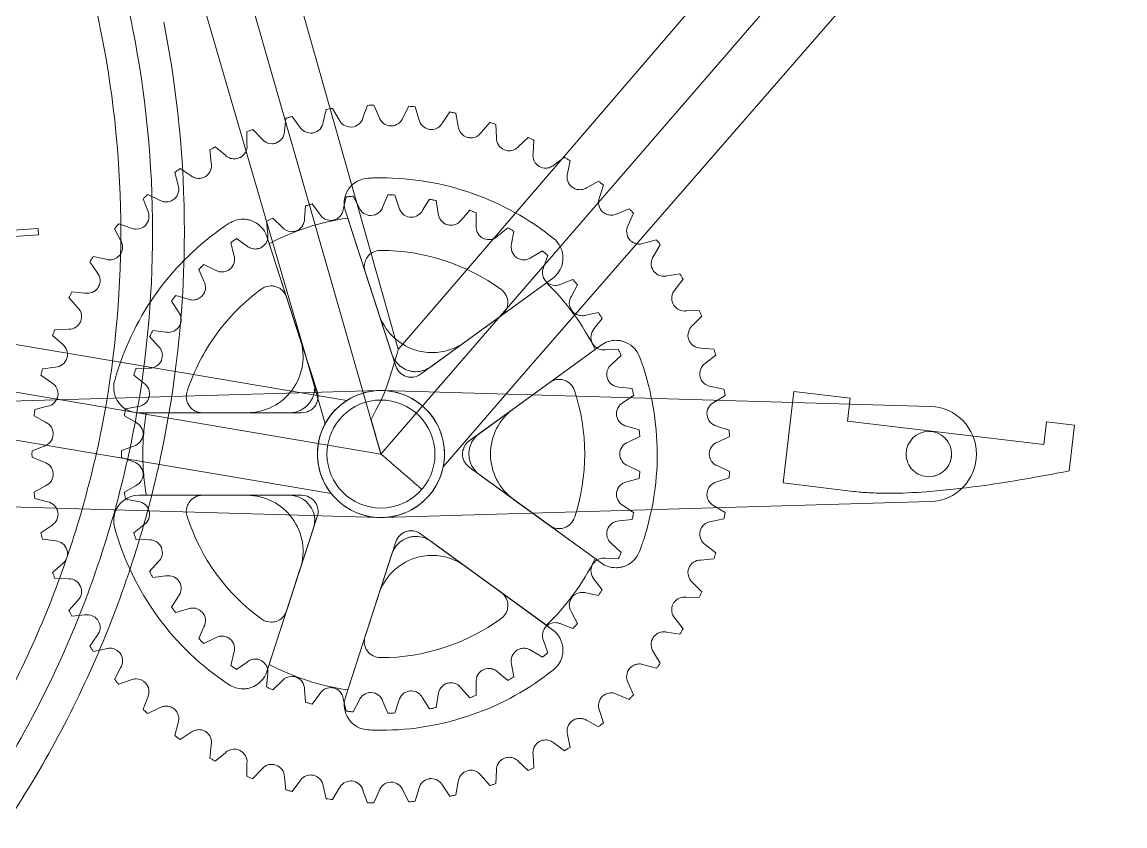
# Model space of a CAD drawing. Extents: x 3 to 469, y 9 to 280.
# Drawn here: x 178.6 to 276.6, y 50.9 to 122.3 of the extents above; entities that cross this region are included whole.
import ezdxf

# ---------------------------------------------------------------- set-up
doc = ezdxf.new("R2010")
doc.units = 0
doc.layers.add('Layer_1', color=7, linetype='Continuous', lineweight=0, true_color=0xffffff)

msp = doc.modelspace()

# ---------------------------------------------------------------- linework, layer by layer
at = {"layer": 'Layer_1', "color": 7, "true_color": 0xffffff}
for p, q in [((210.505, 83.974), (170.458, 223.638)), ((210.505, 83.974), (326.132, 217.772)), ((180.234, 205.809), (211.429, 95.38)), ((203.677, 93.157), (171.614, 203.338)), ((215.913, 97.756), (302.513, 198.656)), ((310.642, 191.632), (223.359, 91.322)), ((205.386, 113.447), (205.65, 114.578)), ((206.211, 114.661), (206.794, 113.657)), ((208.908, 113.845), (209.302, 114.934)), ((209.873, 114.95), (210.33, 113.887)), ((212.452, 113.824), (212.973, 114.86)), ((213.54, 114.81), (213.87, 113.698)), ((201.936, 112.634), (202.065, 113.793)), ((202.61, 113.941), (203.309, 113.009)), ((215.969, 113.385), (216.611, 114.355)), ((217.165, 114.239), (217.362, 113.091)), ((199.12, 112.798), (199.926, 111.954)), ((219.409, 112.532), (220.163, 113.422)), ((220.698, 113.241), (220.757, 112.076)), ((198.607, 111.42), (198.597, 112.585)), ((222.724, 111.278), (223.577, 112.072)), ((224.087, 111.829), (224.009, 110.666)), ((195.444, 109.82), (195.297, 110.973)), ((195.793, 111.247), (196.691, 110.507)), ((225.868, 109.642), (226.806, 110.327)), ((227.286, 110.023), (227.071, 108.882)), ((192.493, 107.857), (192.212, 108.982)), ((192.674, 109.314), (193.649, 108.687)), ((228.796, 107.645), (229.806, 108.212)), ((230.248, 107.853), (229.901, 106.748)), ((189.804, 107.026), (190.845, 106.52)), ((207.156, 105.684), (207.423, 106.799)), ((208.036, 106.872), (208.561, 105.855)), ((210.682, 105.94), (211.123, 106.995)), ((211.742, 106.97), (212.097, 105.883)), ((189.795, 105.559), (189.383, 106.64)), ((203.717, 104.866), (203.802, 106.012)), ((204.393, 106.183), (205.077, 105.26)), ((214.204, 105.628), (214.81, 106.601)), ((215.414, 106.479), (215.59, 105.345)), ((231.467, 105.315), (232.536, 105.759)), ((200.909, 104.915), (201.733, 104.113)), ((207.349, 105.552), (211.483, 92.829)), ((207.555, 104.918), (210.317, 96.416)), ((217.629, 104.754), (218.386, 105.619)), ((218.96, 105.401), (218.953, 104.252)), ((232.933, 105.349), (232.458, 104.294)), ((100.062, 99.043), (180.062, 103.993)), ((180.062, 103.993), (180.097, 103.43)), ((187.387, 102.958), (186.85, 103.984)), ((187.223, 104.416), (188.316, 104.036)), ((200.454, 103.507), (200.354, 104.651)), ((220.87, 103.342), (221.754, 104.074)), ((180.097, 103.43), (100.097, 98.481)), ((197.677, 103.102), (198.616, 102.445)), ((204.51, 90.563), (200.376, 103.286)), ((222.288, 103.765), (222.096, 102.634)), ((233.844, 102.686), (234.959, 103.001)), ((102.256, 102.302), (210.505, 83.974)), ((197.451, 101.641), (197.169, 102.751)), ((203.345, 94.15), (200.582, 102.654)), ((223.843, 101.429), (224.83, 102.007)), ((235.305, 102.548), (234.707, 101.555)), ((185.304, 100.091), (184.648, 101.048)), ((184.966, 101.519), (186.099, 101.271)), ((225.309, 101.616), (224.939, 100.534)), ((194.786, 99.318), (194.331, 100.367)), ((194.777, 100.796), (195.807, 100.299)), ((209.094, 100.181), (211.823, 91.781)), ((235.893, 99.795), (237.041, 99.976)), ((214.919, 91.712), (225.742, 99.575)), ((217.971, 93.929), (225.201, 99.182)), ((226.47, 99.063), (227.536, 99.476)), ((227.947, 99.012), (227.409, 98.004)), ((237.33, 99.488), (236.617, 98.569)), ((183.067, 98.376), (184.225, 98.263)), ((192.282, 98.055), (193.378, 97.73)), ((204.851, 89.515), (202.121, 97.916)), ((158.558, 97.016), (207.479, 88.734)), ((183.575, 96.997), (182.808, 97.873)), ((192.528, 96.598), (191.91, 97.561)), ((212.035, 93.268), (215.913, 97.756)), ((214.028, 91.064), (221.174, 96.256)), ((228.684, 96.307), (229.805, 96.544)), ((230.135, 96.022), (229.44, 95.111)), ((237.586, 96.681), (238.751, 96.725)), ((238.979, 96.208), (238.16, 95.379)), ((181.554, 95.029), (182.72, 95.054)), ((211.429, 95.38), (212.035, 93.268)), ((182.224, 93.72), (181.357, 94.5)), ((190.736, 93.551), (189.969, 94.405)), ((190.256, 94.95), (191.394, 94.804)), ((205.542, 86.654), (203.677, 93.157)), ((211.929, 92.89), (211.967, 93.026)), ((211.967, 93.026), (211.997, 93.133)), ((211.997, 93.133), (212.018, 93.208)), ((230.051, 93.644), (219.228, 85.781)), ((229.514, 93.254), (222.28, 87.998)), ((230.427, 93.231), (231.574, 93.285)), ((238.899, 93.389), (240.061, 93.295)), ((211.598, 91.755), (211.684, 92.043)), ((211.684, 92.043), (211.76, 92.3)), ((211.76, 92.3), (211.825, 92.527)), ((211.825, 92.527), (211.882, 92.724)), ((211.882, 92.724), (211.929, 92.89)), ((231.816, 92.72), (230.981, 91.929)), ((240.226, 92.755), (239.314, 92.028)), ((180.45, 91.528), (181.604, 91.69)), ((188.755, 91.56), (189.904, 91.598)), ((211.264, 90.7), (211.389, 91.085)), ((211.389, 91.085), (211.5, 91.436)), ((211.5, 91.436), (211.598, 91.755)), ((223.359, 91.322), (216.031, 82.843)), ((181.27, 90.307), (180.318, 90.978)), ((189.456, 90.256), (188.561, 90.977)), ((210.952, 89.812), (211.12, 90.277)), ((211.12, 90.277), (211.264, 90.7)), ((225.483, 90.325), (218.337, 85.133)), ((161.743, 88.201), (210.342, 89.61)), ((210.485, 88.686), (210.749, 89.291)), ((210.669, 89.611), (259.268, 88.202)), ((210.749, 89.291), (210.952, 89.812)), ((231.654, 89.916), (232.795, 89.785)), ((232.942, 89.187), (231.992, 88.541)), ((239.813, 89.964), (240.953, 89.734)), ((241.053, 89.176), (240.065, 88.564)), ((246.201, 81.403), (247.171, 89.522)), ((247.171, 89.522), (252.154, 88.927)), ((206.082, 80.476), (157.16, 88.76)), ((179.772, 87.921), (180.894, 88.218)), ((187.823, 87.973), (188.948, 88.195)), ((210.055, 87.876), (210.485, 88.686)), ((252.154, 88.927), (251.912, 86.897)), ((180.726, 86.805), (179.706, 87.356)), ((188.721, 86.798), (187.724, 87.364)), ((189.008, 87.64), (202.387, 87.64)), ((189.674, 87.64), (198.615, 87.64)), ((194.655, 87.64), (203.488, 87.64)), ((209.623, 87.052), (210.055, 87.876)), ((209.695, 86.799), (209.623, 87.052)), ((209.77, 86.539), (209.695, 86.799)), ((209.846, 86.272), (209.77, 86.539)), ((209.925, 85.999), (209.846, 86.272)), ((232.333, 86.446), (233.434, 86.135)), ((240.316, 86.456), (241.416, 86.094)), ((251.912, 86.897), (269.355, 84.814)), ((269.355, 84.814), (269.597, 86.843)), ((269.597, 86.843), (272.089, 86.546)), ((272.089, 86.546), (271.604, 82.486)), ((210.005, 85.72), (209.925, 85.999)), ((210.086, 85.437), (210.005, 85.72)), ((210.169, 85.149), (210.086, 85.437)), ((233.483, 85.519), (232.447, 85.036)), ((241.45, 85.525), (240.4, 85.036)), ((179.524, 84.26), (180.6, 84.686)), ((187.479, 84.284), (188.55, 84.682)), ((210.252, 84.858), (210.169, 85.149)), ((210.336, 84.565), (210.252, 84.858)), ((210.421, 84.27), (210.336, 84.565)), ((210.505, 83.974), (210.421, 84.27)), ((180.6, 83.263), (179.524, 83.689)), ((188.55, 83.267), (187.479, 83.665)), ((210.7, 83.806), (210.505, 83.974)), ((210.895, 83.638), (210.7, 83.806)), ((211.088, 83.471), (210.895, 83.638)), ((211.279, 83.305), (211.088, 83.471)), ((211.469, 83.142), (211.279, 83.305)), ((211.656, 82.98), (211.469, 83.142)), ((211.84, 82.821), (211.656, 82.98)), ((212.02, 82.666), (211.84, 82.821)), ((212.196, 82.514), (212.02, 82.666)), ((212.367, 82.366), (212.196, 82.514)), ((212.533, 82.222), (212.367, 82.366)), ((218.337, 82.815), (225.483, 77.623)), ((232.447, 82.913), (233.483, 82.43)), ((240.4, 82.913), (241.45, 82.424)), ((212.694, 82.083), (212.533, 82.222)), ((212.848, 81.95), (212.694, 82.083)), ((212.996, 81.822), (212.848, 81.95)), ((213.138, 81.699), (212.996, 81.822)), ((213.272, 81.583), (213.138, 81.699)), ((213.399, 81.474), (213.272, 81.583)), ((213.517, 81.372), (213.399, 81.474)), ((213.628, 81.276), (213.517, 81.372)), ((213.729, 81.188), (213.628, 81.276)), ((219.228, 82.168), (230.051, 74.304)), ((233.434, 81.813), (232.333, 81.502)), ((241.416, 81.854), (240.316, 81.492)), ((252.43, 80.659), (246.201, 81.403)), ((179.706, 80.592), (180.726, 81.144)), ((187.724, 80.585), (188.721, 81.151)), ((202.387, 80.309), (189.008, 80.309)), ((198.615, 80.309), (189.674, 80.309)), ((203.488, 80.309), (194.655, 80.309)), ((213.822, 81.108), (213.729, 81.188)), ((213.906, 81.035), (213.822, 81.108)), ((213.981, 80.971), (213.906, 81.035)), ((214.046, 80.915), (213.981, 80.971)), ((214.101, 80.867), (214.046, 80.915)), ((210.342, 78.336), (161.743, 79.746)), ((180.894, 79.731), (179.772, 80.028)), ((188.948, 79.754), (187.823, 79.976)), ((259.268, 79.747), (210.669, 78.337)), ((222.28, 79.951), (229.514, 74.695)), ((231.992, 79.407), (232.942, 78.761)), ((240.065, 79.385), (241.053, 78.772)), ((202.121, 70.033), (204.851, 78.433)), ((180.318, 76.97), (181.27, 77.642)), ((188.561, 76.972), (189.456, 77.693)), ((200.376, 64.662), (204.51, 77.385)), ((232.795, 78.164), (231.654, 78.033)), ((240.953, 78.214), (239.813, 77.984)), ((181.604, 76.258), (180.45, 76.421)), ((189.904, 76.35), (188.755, 76.389)), ((221.174, 71.692), (214.028, 76.884)), ((211.823, 76.168), (209.094, 67.767)), ((225.742, 68.373), (214.919, 76.237)), ((230.981, 76.019), (231.816, 75.229)), ((239.314, 75.921), (240.226, 75.194)), ((211.483, 75.12), (207.349, 62.397)), ((231.574, 74.663), (230.427, 74.717)), ((240.061, 74.654), (238.899, 74.56)), ((181.357, 73.448), (182.224, 74.228)), ((189.969, 73.543), (190.736, 74.398)), ((200.582, 65.295), (203.345, 73.798)), ((225.201, 68.767), (217.971, 74.02)), ((182.72, 72.894), (181.554, 72.919)), ((191.394, 73.144), (190.256, 72.998)), ((229.44, 72.838), (230.135, 71.926)), ((238.16, 72.57), (238.979, 71.74)), ((210.317, 71.533), (207.555, 63.031)), ((229.805, 71.405), (228.684, 71.642)), ((182.808, 70.076), (183.575, 70.952)), ((191.91, 70.387), (192.528, 71.35)), ((238.751, 71.224), (237.586, 71.268)), ((184.225, 69.686), (183.067, 69.573)), ((193.378, 70.219), (192.282, 69.893)), ((227.409, 69.945), (227.947, 68.936)), ((194.331, 67.582), (194.786, 68.63)), ((227.536, 68.473), (226.47, 68.885)), ((236.617, 69.379), (237.33, 68.461)), ((184.648, 66.901), (185.304, 67.858)), ((195.807, 67.65), (194.777, 67.153)), ((237.041, 67.973), (235.893, 68.154)), ((186.099, 66.678), (184.966, 66.429)), ((224.939, 67.415), (225.309, 66.333)), ((197.169, 65.198), (197.451, 66.307)), ((224.83, 65.941), (223.843, 66.52)), ((234.707, 66.393), (235.305, 65.4)), ((186.85, 63.965), (187.387, 64.991)), ((198.616, 65.503), (197.677, 64.846)), ((222.096, 65.314), (222.288, 64.184)), ((234.959, 64.948), (233.844, 65.262)), ((188.316, 63.913), (187.223, 63.533)), ((200.354, 63.298), (200.454, 64.442)), ((201.733, 63.835), (200.909, 63.034)), ((218.953, 63.696), (218.96, 62.547)), ((221.754, 63.875), (220.87, 64.606)), ((232.458, 63.654), (232.933, 62.599)), ((203.802, 61.936), (203.717, 63.083)), ((205.077, 62.689), (204.393, 61.766)), ((218.386, 62.329), (217.629, 63.195)), ((189.383, 61.308), (189.795, 62.39)), ((207.423, 61.15), (207.156, 62.264)), ((208.561, 62.094), (208.036, 61.076)), ((211.123, 60.954), (210.682, 62.008)), ((212.097, 62.065), (211.742, 60.978)), ((214.81, 61.347), (214.204, 62.321)), ((215.59, 62.604), (215.414, 61.47)), ((232.536, 62.19), (231.467, 62.633)), ((190.845, 61.429), (189.804, 60.923)), ((229.901, 61.201), (230.248, 60.096)), ((192.212, 58.967), (192.493, 60.092)), ((229.806, 59.736), (228.796, 60.304)), ((193.649, 59.262), (192.674, 58.635)), ((227.071, 59.066), (227.286, 57.925)), ((195.297, 56.975), (195.444, 58.129)), ((226.806, 57.622), (225.868, 58.307)), ((196.691, 57.442), (195.793, 56.701)), ((224.009, 57.282), (224.087, 56.12)), ((198.597, 55.363), (198.607, 56.529)), ((199.926, 55.994), (199.12, 55.151)), ((220.757, 55.872), (220.698, 54.708)), ((223.577, 55.877), (222.724, 56.67)), ((202.065, 54.156), (201.936, 55.314)), ((203.309, 54.939), (202.61, 54.007)), ((217.362, 54.857), (217.165, 53.709)), ((220.163, 54.527), (219.409, 55.417)), ((205.65, 53.37), (205.386, 54.502)), ((206.794, 54.292), (206.211, 53.287)), ((209.302, 53.015), (208.908, 54.103)), ((210.33, 54.061), (209.873, 52.998)), ((212.973, 53.089), (212.452, 54.124)), ((213.87, 54.251), (213.54, 53.139)), ((216.611, 53.593), (215.969, 54.564))]:
    msp.add_line(p, q, dxfattribs=at)
for centre, radius, start, end in [((98.872, 104.022), 91.328, 11.21161, 22.52127), ((98.846, 104.013), 88.535, 11.2116, 22.52127), ((97.303, 103.711), 92.927, 0, 11.21161), ((97.281, 103.711), 95.769, 0, 11.21161), ((97.326, 103.711), 90.085, 0, 11.2116), ((210.456, 84.047), 30.907, 98.41985, 98.94636), ((210.446, 84.118), 30.836, 97.89274, 98.41985), ((210.496, 83.664), 31.292, 91.66747, 92.18736), ((210.515, 83.028), 31.929, 91.15278, 91.66747), ((210.506, 83.569), 31.387, 84.97205, 85.49256), ((210.522, 83.75), 31.206, 84.45003, 84.97205), ((210.406, 84.264), 30.684, 105.2476, 105.77435), ((210.443, 84.13), 30.823, 104.72204, 105.2476), ((207.817, 114.132), 1.129, 204.92184, 237.43526), ((207.818, 114.132), 1.128, 310.17051, 345.26557), ((211.402, 114.238), 1.127, 198.12857, 233.22476), ((211.403, 114.238), 1.128, 270.02754, 338.4725), ((214.975, 113.92), 1.128, 191.33805, 226.43245), ((210.604, 84.296), 30.653, 78.17, 78.69857), ((210.586, 84.209), 30.742, 77.64219, 78.17), ((210.298, 84.513), 30.413, 112.09584, 112.62655), ((210.384, 84.302), 30.641, 111.56711, 112.09584), ((200.809, 112.657), 1.128, 323.75575, 358.84931), ((204.27, 113.603), 1.129, 211.71196, 240.8312), ((204.268, 113.6), 1.125, 240.8312, 270), ((204.269, 113.603), 1.129, 281.88903, 316.96299), ((204.27, 113.602), 1.128, 316.96299, 352.05741), ((207.816, 114.129), 1.125, 237.43526, 270), ((207.816, 114.167), 1.163, 270, 272.56226), ((207.817, 114.133), 1.129, 275.09209, 310.17051), ((211.403, 114.239), 1.129, 233.22476, 268.30027), ((214.976, 113.921), 1.129, 226.43245, 261.50745), ((214.978, 113.937), 1.146, 261.50547, 265.73609), ((214.977, 113.92), 1.128, 265.73609, 270), ((214.977, 113.916), 1.125, 270, 300.87217), ((214.975, 113.92), 1.129, 300.87217, 331.68347), ((218.485, 113.181), 1.127, 184.54403, 219.64082), ((210.554, 84.11), 30.847, 71.32517, 71.8501), ((210.618, 84.298), 30.648, 70.79854, 71.32517), ((200.808, 112.656), 1.128, 218.48872, 270), ((200.808, 112.658), 1.129, 288.68063, 323.75575), ((204.268, 113.598), 1.124, 270, 275.96464), ((204.266, 113.62), 1.146, 275.96464, 281.87203), ((218.486, 113.182), 1.129, 219.64082, 254.71589), ((218.49, 113.194), 1.141, 254.7213, 262.32497), ((218.487, 113.173), 1.12, 262.32497, 270), ((218.487, 113.179), 1.126, 270, 297.46183), ((218.486, 113.181), 1.129, 297.46183, 324.88852), ((221.885, 112.033), 1.129, 177.78288, 247.92602), ((210.636, 84.297), 30.642, 64.48828, 65.01775), ((210.735, 84.504), 30.412, 63.95681, 64.48828), ((210.698, 83.688), 31.331, 118.92024, 119.44112), ((210.358, 84.303), 30.629, 118.39342, 118.92024), ((197.484, 111.309), 1.129, 295.47208, 330.54838), ((197.485, 111.309), 1.128, 330.54838, 5.64307), ((200.808, 112.646), 1.118, 270, 279.38475), ((200.805, 112.667), 1.139, 279.38475, 288.68162), ((221.888, 112.04), 1.137, 247.92441, 258.91316), ((221.884, 112.021), 1.117, 258.91316, 270), ((221.884, 112.033), 1.129, 270, 294.03916), ((221.885, 112.032), 1.128, 294.03916, 318.09368), ((225.122, 110.489), 1.127, 170.95734, 206.05583), ((194.343, 109.577), 1.127, 337.34009, 12.43557), ((197.483, 111.308), 1.127, 225.2991, 247.67146), ((197.485, 111.312), 1.131, 247.67146, 270), ((197.485, 111.298), 1.118, 270, 282.78392), ((197.481, 111.315), 1.135, 282.78392, 295.47345), ((225.124, 110.49), 1.129, 206.05583, 241.13206), ((210.269, 83.652), 31.385, 57.68249, 58.2036), ((210.634, 84.228), 30.703, 57.15563, 57.68249), ((210.385, 84.185), 30.743, 125.70985, 126.23763), ((210.736, 83.697), 31.344, 125.18716, 125.70985), ((194.341, 109.575), 1.126, 232.09429, 251.08333), ((194.342, 109.577), 1.129, 302.26293, 337.34009), ((225.126, 110.494), 1.133, 241.1291, 255.51908), ((225.122, 110.48), 1.119, 255.51908, 270), ((225.122, 110.494), 1.133, 270, 290.62133), ((225.125, 110.487), 1.126, 290.62133, 311.30784), ((228.156, 108.574), 1.127, 164.16804, 199.26385), ((191.429, 107.486), 1.127, 344.13246, 19.23011), ((194.344, 109.583), 1.134, 251.08333, 270), ((194.344, 109.569), 1.12, 270, 286.1738), ((194.341, 109.58), 1.131, 286.1738, 302.26882), ((209.473, 106.242), 2.233, 92.65907, 145.32636), ((210.508, 83.906), 24.593, 91.32829, 92.65434), ((210.506, 83.988), 24.511, 90, 91.32829), ((210.506, 83.977), 24.522, 70.67127, 90), ((228.157, 108.575), 1.129, 199.26385, 234.33973), ((210.581, 84.097), 30.84, 50.91098, 51.43835), ((210.243, 83.681), 31.377, 50.38814, 50.91098), ((210.684, 83.793), 31.237, 132.46965, 132.99418), ((210.522, 83.97), 30.996, 131.94308, 132.46965), ((191.428, 107.486), 1.129, 309.05532, 344.13246), ((209.472, 106.242), 2.233, 161.99291, 198.00125), ((209.468, 106.244), 2.229, 153.66152, 162.00557), ((210.505, 83.746), 23.257, 96.84983, 97.61389), ((209.475, 106.241), 2.236, 145.33009, 153.66152), ((210.456, 84.155), 22.846, 96.07891, 96.84983), ((210.5, 83.445), 23.559, 87.73109, 88.48474), ((210.505, 83.568), 23.435, 86.97546, 87.73109), ((210.505, 83.973), 24.526, 51.34418, 70.67127), ((228.158, 108.576), 1.13, 234.33804, 252.13755), ((228.156, 108.569), 1.122, 252.13755, 270), ((228.156, 108.581), 1.135, 270, 287.21521), ((228.159, 108.571), 1.125, 287.21521, 304.50905), ((230.941, 106.314), 1.127, 157.37457, 192.47098), ((191.426, 107.481), 1.123, 238.88281, 254.4825), ((191.429, 107.493), 1.135, 254.4825, 270), ((191.429, 107.482), 1.125, 270, 289.54783), ((191.427, 107.486), 1.129, 289.54783, 309.05545), ((210.419, 84.233), 22.762, 106.12662, 106.89894), ((210.466, 84.068), 22.934, 105.3572, 106.12662), ((209.607, 106.28), 1.128, 202.13528, 236.0568), ((209.607, 106.28), 1.127, 307.38439, 342.48083), ((213.196, 106.135), 1.127, 192.9047, 227.99992), ((210.52, 83.923), 23.081, 78.52239, 79.28796), ((210.549, 84.062), 22.939, 77.75444, 78.52239), ((230.943, 106.314), 1.129, 192.47098, 227.54701), ((210.482, 83.949), 31.017, 44.1556, 44.68195), ((188.781, 105.065), 1.129, 315.84871, 350.92536), ((188.782, 105.064), 1.127, 350.92536, 26.02237), ((198.253, 102.596), 2.233, 89.99914, 123.34321), ((198.253, 102.598), 2.231, 80.33356, 90), ((198.252, 102.595), 2.235, 70.67483, 80.33356), ((210.509, 84.005), 23.008, 115.42467, 116.19122), ((210.481, 84.063), 22.944, 114.65704, 115.42467), ((202.59, 104.848), 1.127, 325.84488, 0.94075), ((210.463, 84.09), 21.029, 97.94812, 107.98762), ((206.041, 105.848), 1.129, 211.3667, 240.65523), ((206.039, 105.844), 1.125, 240.65523, 270), ((206.04, 105.848), 1.129, 281.53882, 316.6149), ((206.041, 105.847), 1.127, 316.6149, 351.71075), ((209.606, 106.279), 1.127, 236.0568, 270), ((209.606, 106.281), 1.129, 272.30854, 307.38439), ((213.196, 106.136), 1.129, 227.99992, 263.07557), ((213.199, 106.153), 1.146, 263.06909, 266.52336), ((213.198, 106.138), 1.131, 266.52336, 270), ((213.198, 106.132), 1.125, 270, 301.65487), ((213.196, 106.136), 1.129, 301.65487, 333.25172), ((216.716, 105.417), 1.128, 183.67454, 218.76952), ((210.522, 84.029), 22.978, 69.21936, 69.98592), ((210.534, 84.063), 22.942, 68.4522, 69.21936), ((230.942, 106.314), 1.128, 227.54813, 248.76487), ((230.942, 106.312), 1.127, 248.76487, 270), ((230.942, 106.321), 1.135, 270, 283.82242), ((230.945, 106.309), 1.123, 283.82242, 297.71577), ((210.316, 83.788), 31.248, 43.63119, 44.1556), ((210.329, 84.107), 30.762, 139.22236, 139.74978), ((211.03, 83.502), 31.689, 138.70272, 139.22236), ((188.779, 105.059), 1.122, 245.67757, 257.8694), ((188.781, 105.07), 1.134, 257.8694, 270), ((188.781, 105.064), 1.128, 269.99245, 315.84926), ((210.506, 83.974), 24.525, 123.34398, 142.67123), ((198.252, 102.596), 2.233, 18.00239, 70.6718), ((210.46, 84.099), 21.02, 107.98762, 118.02938), ((202.589, 104.848), 1.129, 220.61031, 270), ((202.586, 104.857), 1.138, 280.43531, 290.77203), ((202.589, 104.848), 1.129, 290.76743, 325.84488), ((206.039, 105.843), 1.124, 270, 275.7932), ((206.037, 105.863), 1.144, 275.7932, 281.53466), ((216.717, 105.417), 1.129, 218.76952, 253.84609), ((216.72, 105.429), 1.14, 253.84111, 261.88286), ((216.717, 105.408), 1.119, 261.88286, 270), ((216.717, 105.415), 1.127, 270, 297.02429), ((216.716, 105.417), 1.129, 297.02429, 324.02156), ((220.075, 104.143), 1.127, 174.44152, 209.5386), ((210.532, 84.065), 22.941, 59.94655, 60.71406), ((210.4, 83.837), 23.204, 59.18342, 59.94655), ((233.44, 103.74), 1.127, 150.57958, 185.67747), ((97.326, 103.711), 90.085, 348.78669, 0), ((186.44, 102.347), 1.127, 357.71838, 32.81607), ((97.304, 103.711), 92.927, 348.78669, 0), ((97.282, 103.711), 95.769, 348.78669, 0), ((210.472, 84.058), 22.943, 124.66799, 125.43632), ((210.671, 83.769), 23.294, 123.90546, 124.66799), ((199.343, 103.308), 1.129, 300.00075, 335.07701), ((199.344, 103.307), 1.127, 335.07701, 10.17402), ((202.589, 104.836), 1.117, 270, 280.43531), ((220.076, 104.143), 1.129, 209.5386, 244.61654), ((220.078, 104.149), 1.135, 244.61431, 257.25911), ((220.075, 104.132), 1.118, 257.25911, 270), ((220.075, 104.146), 1.131, 270, 292.3726), ((220.076, 104.142), 1.127, 292.3726, 314.78576), ((224.43, 101.382), 2.233, 358.67196, 51.34448), ((233.441, 103.74), 1.129, 185.67747, 220.75472), ((233.44, 103.74), 1.127, 220.75358, 245.38858), ((210.293, 83.783), 31.269, 37.39972, 37.92369), ((186.439, 102.347), 1.129, 322.64004, 357.71838), ((199.342, 103.305), 1.126, 229.82563, 249.94841), ((199.345, 103.313), 1.134, 249.94841, 270), ((199.345, 103.299), 1.12, 270, 285.04266), ((199.341, 103.311), 1.133, 285.04266, 299.99794), ((210.456, 100.624), 1.433, 90.16999, 144.08294), ((210.505, 83.975), 18.082, 53.83018, 90), ((223.186, 102.347), 1.127, 165.21142, 200.30849), ((223.187, 102.347), 1.129, 200.30849, 235.38374), ((210.512, 84.006), 23.001, 50.73531, 51.50394), ((233.441, 103.741), 1.129, 245.38858, 270), ((233.441, 103.744), 1.132, 270, 280.43894), ((233.443, 103.735), 1.122, 280.43894, 290.92227), ((210.678, 84.077), 30.784, 36.87165, 37.39972), ((210.459, 83.971), 30.948, 145.98516, 146.51082), ((210.568, 83.897), 31.08, 145.46062, 145.98516), ((186.437, 102.339), 1.12, 252.46754, 261.25299), ((186.439, 102.349), 1.13, 261.25299, 270), ((186.439, 102.349), 1.13, 270, 296.30233), ((186.44, 102.346), 1.127, 296.30233, 322.63902), ((196.386, 101.267), 1.129, 309.22938, 344.3072), ((196.387, 101.267), 1.127, 344.3072, 19.40382), ((210.456, 100.624), 1.433, 161.99429, 197.99805), ((210.455, 100.624), 1.431, 153.03967, 162.00042), ((210.457, 100.623), 1.434, 144.08756, 153.03967), ((223.188, 102.349), 1.131, 235.38765, 252.659), ((223.186, 102.34), 1.122, 252.659, 270), ((223.186, 102.353), 1.135, 270, 287.73734), ((223.189, 102.344), 1.125, 287.73734, 305.55421), ((210.362, 83.821), 23.239, 49.97063, 50.73531), ((224.433, 101.381), 2.23, 341.99845, 350.33863), ((224.427, 101.382), 2.236, 350.33863, 358.66751), ((235.617, 100.889), 1.127, 143.79035, 178.88622), ((235.618, 100.889), 1.129, 178.88622, 213.9643), ((184.436, 99.372), 1.128, 4.51059, 39.60362), ((210.465, 84.019), 22.969, 133.85421, 134.62372), ((210.698, 83.777), 23.304, 133.09027, 133.85421), ((196.384, 101.263), 1.124, 239.06025, 254.5699), ((196.387, 101.274), 1.135, 254.5699, 270), ((196.387, 101.263), 1.125, 270, 289.6349), ((196.386, 101.267), 1.129, 289.6349, 309.23561), ((225.969, 100.075), 1.128, 155.98356, 191.07782), ((224.429, 101.382), 2.234, 306.00444, 342.00015), ((235.617, 100.888), 1.127, 213.95899, 242.00155), ((235.619, 100.891), 1.131, 242.00155, 270), ((210.691, 84.051), 30.788, 30.61976, 31.14697), ((184.435, 99.372), 1.129, 329.43603, 4.51059), ((193.796, 98.778), 1.127, 353.53696, 28.63306), ((200.759, 97.473), 1.432, 89.99061, 125.83022), ((200.759, 97.474), 1.432, 71.90916, 90), ((225.97, 100.075), 1.129, 191.07782, 226.1551), ((225.97, 100.074), 1.127, 226.14041, 270), ((210.411, 83.88), 21.281, 36.03775, 45.97535), ((225.97, 100.081), 1.135, 270, 283.12507), ((225.972, 100.069), 1.123, 283.12507, 296.32176), ((210.395, 83.865), 23.184, 41.55983, 42.3248), ((210.399, 83.869), 23.178, 40.79477, 41.55983), ((235.619, 100.89), 1.129, 270, 277.05544), ((235.62, 100.878), 1.117, 277.05544, 284.14942), ((210.593, 83.993), 30.902, 30.09353, 30.61976), ((210.3, 84.051), 30.771, 152.78369, 153.3088), ((210.644, 83.874), 31.158, 152.26185, 152.78369), ((184.434, 99.363), 1.119, 259.26378, 264.64058), ((184.434, 99.37), 1.127, 264.64058, 270), ((184.434, 99.374), 1.13, 270, 299.69744), ((184.436, 99.371), 1.128, 299.69744, 329.43199), ((210.503, 83.976), 24.522, 142.67123, 161.99976), ((210.508, 83.952), 23.045, 142.26736, 143.03505), ((193.796, 98.777), 1.127, 294.22017, 318.46222), ((193.795, 98.778), 1.129, 318.46017, 353.53696), ((210.506, 83.974), 18.083, 125.83105, 143.91521), ((200.759, 97.473), 1.433, 18.00162, 71.91431), ((220.332, 97.415), 1.432, 359.9095, 53.83305), ((228.352, 97.386), 1.128, 146.75126, 181.84654), ((237.443, 97.8), 1.129, 172.09418, 207.1713), ((237.441, 97.8), 1.127, 136.99845, 172.09418), ((182.798, 96.18), 1.127, 11.30361, 46.39976), ((210.588, 83.892), 23.145, 143.03505, 143.80109), ((193.793, 98.772), 1.122, 248.29644, 259.17365), ((193.795, 98.783), 1.133, 259.17365, 270), ((193.795, 98.779), 1.129, 270, 294.22017), ((220.332, 97.415), 1.433, 306.00051, 342.00263), ((220.334, 97.415), 1.43, 341.99706, 350.96165), ((220.33, 97.415), 1.434, 350.96165, 359.91451), ((228.353, 97.386), 1.129, 181.84654, 216.92344), ((237.442, 97.8), 1.128, 207.16763, 238.59686), ((182.796, 96.18), 1.129, 336.22794, 11.30361), ((191.638, 95.906), 1.127, 2.76918, 37.86522), ((191.637, 95.906), 1.129, 327.69224, 2.76918), ((215.047, 97.952), 4.973, 197.99922, 252.00021), ((228.352, 97.385), 1.127, 216.92242, 243.47935), ((210.54, 83.974), 21.122, 26.06285, 36.03775), ((228.353, 97.387), 1.13, 243.47935, 270), ((228.353, 97.387), 1.13, 270, 278.53111), ((228.354, 97.377), 1.12, 278.53111, 287.10306), ((210.478, 83.931), 23.078, 32.36092, 33.12756), ((210.553, 83.979), 22.989, 31.59278, 32.36092), ((237.443, 97.801), 1.13, 238.59686, 270), ((237.443, 97.793), 1.121, 270, 273.66961), ((237.443, 97.796), 1.125, 273.66961, 277.33323), ((210.844, 84.105), 30.628, 23.80591, 24.33312), ((210.615, 84.004), 30.878, 23.28085, 23.80591), ((210.196, 84.085), 30.662, 159.0878, 159.61451), ((182.797, 96.18), 1.128, 269.98319, 336.22705), ((191.638, 95.905), 1.127, 298.82669, 327.69131), ((230.272, 94.349), 1.127, 137.51827, 172.61465), ((238.888, 94.517), 1.127, 130.20455, 165.30114), ((210.308, 84.043), 30.781, 159.61451, 160.14021), ((210.49, 83.96), 23.027, 152.25793, 153.02359), ((210.534, 83.937), 23.076, 151.49309, 152.25793), ((191.636, 95.9), 1.123, 257.53087, 263.77011), ((191.636, 95.904), 1.126, 263.77011, 270), ((191.636, 95.908), 1.13, 270, 298.82669), ((210.505, 83.974), 18.082, 143.91521, 161.99999), ((198.615, 92.613), 4.973, 323.99996, 17.9998), ((230.273, 94.349), 1.129, 172.61465, 207.69048), ((231.364, 91.838), 2.233, 89.99393, 126.00104), ((231.364, 91.839), 2.231, 81.66021, 90), ((231.364, 91.838), 2.232, 73.32256, 81.66021), ((238.889, 94.517), 1.129, 165.30114, 200.37922), ((238.888, 94.516), 1.128, 200.3494, 270), ((181.549, 92.818), 1.127, 18.09612, 53.19298), ((181.547, 92.817), 1.129, 343.02077, 18.09612), ((189.968, 92.725), 1.127, 11.9994, 47.09495), ((215.048, 97.956), 4.977, 252.00105, 260.99677), ((215.047, 97.948), 4.969, 260.99677, 270), ((215.047, 97.954), 4.975, 270, 287.99836), ((215.047, 97.952), 4.973, 287.99836, 305.99981), ((230.272, 94.349), 1.128, 207.6939, 238.86168), ((230.273, 94.35), 1.13, 238.86168, 270), ((230.273, 94.345), 1.124, 270, 273.93052), ((230.274, 94.336), 1.115, 273.93052, 277.87746), ((210.529, 83.972), 23.013, 23.1044, 23.87104), ((231.364, 91.838), 2.233, 20.65773, 73.32764), ((210.963, 84.128), 30.509, 16.95858, 17.48628), ((210.442, 83.969), 31.053, 16.43553, 16.95858), ((181.547, 92.817), 1.129, 307.94207, 343.01763), ((189.968, 92.725), 1.128, 269.99315, 336.92299), ((189.967, 92.725), 1.129, 336.9225, 11.9994), ((213.607, 93.519), 2.233, 198.00298, 251.99745), ((210.672, 84.033), 22.858, 22.33517, 23.1044), ((210.504, 83.974), 24.526, 1.32871, 20.65585), ((210.598, 83.979), 31.078, 166.46289, 166.98565), ((210.219, 84.071), 30.688, 165.93681, 166.46289), ((181.548, 92.816), 1.127, 272.84441, 307.94207), ((210.593, 83.948), 24.616, 162.00386, 163.32894), ((210.331, 84.036), 22.85, 161.54592, 162.31709), ((210.253, 84.062), 22.768, 160.77335, 161.54592), ((213.186, 92.223), 1.433, 198.00038, 251.99953), ((213.607, 93.52), 2.234, 252.00208, 260.99851), ((213.186, 92.223), 1.433, 269.99558, 305.99986), ((213.606, 93.517), 2.232, 260.99851, 270), ((213.607, 93.519), 2.233, 269.99496, 305.99972), ((231.681, 91.044), 1.129, 163.38501, 198.46109), ((231.68, 91.044), 1.128, 128.29058, 163.38501), ((239.936, 91.086), 1.129, 158.50855, 193.58473), ((239.935, 91.087), 1.127, 123.41268, 158.50855), ((180.706, 89.331), 1.128, 24.88843, 59.98261), ((189.008, 89.873), 2.233, 164.65423, 217.32864), ((210.493, 83.978), 24.512, 163.32894, 164.65684), ((188.831, 89.317), 1.127, 21.2307, 56.32548), ((202.386, 89.873), 2.233, 341.9975, 17.99742), ((213.186, 92.224), 1.434, 252.00156, 260.99696), ((213.186, 92.222), 1.431, 260.99696, 270), ((226.325, 89.166), 1.433, 89.99776, 125.9987), ((226.325, 89.167), 1.431, 81.03847, 90), ((226.325, 89.166), 1.433, 72.08078, 81.03847), ((226.325, 89.166), 1.433, 18.17365, 72.08395), ((231.681, 91.044), 1.129, 198.46109, 233.53746), ((231.68, 91.043), 1.127, 233.53746, 268.63249), ((239.936, 91.086), 1.129, 193.58473, 228.66081), ((239.936, 91.085), 1.128, 228.66081, 263.75555), ((180.705, 89.33), 1.129, 314.73483, 349.81189), ((180.705, 89.33), 1.129, 349.81143, 24.88843), ((188.829, 89.317), 1.129, 346.15625, 21.2307), ((194.655, 89.072), 1.432, 162.16465, 216.08646), ((198.615, 92.613), 4.974, 270.00121, 323.99918), ((202.39, 89.871), 2.23, 332.99752, 342.00651), ((203.488, 89.072), 1.433, 341.9948, 18.00141), ((210.505, 83.974), 5.639, 90, 179.99998), ((210.505, 83.976), 5.637, 90, 119.72668), ((210.474, 85.345), 4.267, 90.78775, 91.76895), ((210.506, 82.992), 6.62, 90, 90.78775), ((210.505, 83.974), 5.639, 0, 90), ((210.505, 84.055), 5.559, 89.21261, 90), ((210.506, 83.975), 5.638, 60.27346, 90), ((210.48, 82.286), 7.328, 88.5268, 89.21261), ((210.505, 83.974), 18.083, 342.00089, 18.16907), ((210.767, 84.058), 22.76, 13.8012, 14.57418), ((210.604, 84.017), 22.929, 13.03107, 13.8012), ((210.414, 83.994), 31.074, 10.12024, 10.64484), ((210.895, 84.08), 30.586, 9.59147, 10.12024), ((180.706, 89.329), 1.127, 279.63827, 314.73483), ((189.008, 89.873), 2.233, 217.32725, 270), ((188.83, 89.316), 1.128, 275.98373, 311.07705), ((188.83, 89.317), 1.129, 311.07705, 346.15304), ((194.655, 89.072), 1.433, 216.08531, 270), ((202.387, 89.873), 2.233, 270.00026, 323.99939), ((203.488, 89.073), 1.433, 270.00068, 323.99954), ((202.386, 89.873), 2.233, 323.99629, 332.99752), ((203.489, 89.072), 1.432, 323.99716, 341.99523), ((210.517, 83.967), 5.652, 122.50746, 151.23323), ((210.506, 83.974), 5.64, 119.72668, 149.44611), ((210.505, 83.974), 4.793, 90, 180), ((210.505, 83.974), 4.793, 359.99998, 90), ((210.505, 83.973), 5.64, 30.55389, 60.27346), ((232.54, 87.556), 1.127, 119.0556, 154.15309), ((240.57, 87.556), 1.128, 116.6229, 151.71545), ((259.145, 83.974), 4.23, 0, 88.3388), ((210.635, 83.997), 31.111, 173.27882, 173.80171), ((210.795, 83.978), 31.272, 172.75728, 173.27882), ((210.37, 84.024), 22.891, 170.83836, 171.61062), ((210.31, 84.034), 22.83, 170.06507, 170.83836), ((210.481, 84.004), 21.122, 170.08851, 175.06454), ((225.203, 83.974), 4.973, 125.9997, 180), ((232.541, 87.555), 1.129, 154.15309, 189.2291), ((232.541, 87.555), 1.129, 189.23183, 224.30673), ((240.571, 87.555), 1.129, 151.71545, 186.79125), ((240.571, 87.555), 1.129, 186.79438, 221.86953), ((98.846, 103.41), 88.535, 337.47532, 348.78669), ((180.282, 85.769), 1.127, 31.68012, 66.7775), ((180.281, 85.768), 1.129, 356.60218, 31.68012), ((188.254, 85.771), 1.127, 30.46124, 65.55778), ((188.253, 85.771), 1.129, 355.38578, 30.46124), ((210.505, 83.974), 5.639, 149.44622, 210.55378), ((210.503, 83.974), 5.637, 151.23323, 180), ((210.462, 83.992), 5.593, 151.58129, 165.83744), ((210.505, 83.973), 5.639, 329.44622, 30.55378), ((232.54, 87.555), 1.127, 224.30673, 259.40268), ((240.57, 87.554), 1.127, 221.86953, 256.96559), ((180.281, 85.768), 1.129, 321.52738, 356.60537), ((98.872, 103.4), 91.328, 337.47532, 348.78669), ((188.253, 85.771), 1.129, 320.30782, 355.38238), ((210.828, 83.974), 21.47, 175.06454, 180), ((210.533, 83.974), 5.667, 165.83744, 180), ((220.541, 83.974), 2.233, 126.00257, 162.00254), ((210.532, 84.003), 23.001, 4.55385, 5.32037), ((210.099, 83.968), 23.436, 3.79447, 4.55385), ((209.757, 83.958), 31.731, 3.34233, 3.86048), ((210.57, 84.005), 30.917, 2.81739, 3.34233), ((259.145, 83.974), 2.014, 90, 180), ((259.145, 83.974), 2.014, 0.00141, 90), ((219.519, 83.904), 39.996, 179.49005, 179.717), ((180.281, 85.767), 1.128, 286.43305, 321.52738), ((98.898, 103.391), 94.121, 337.47532, 348.78669), ((210.962, 83.975), 23.486, 179.24708, 179.62414), ((188.254, 85.77), 1.127, 285.21185, 320.30782), ((219.178, 83.975), 1.431, 162.00205, 171.00414), ((219.18, 83.974), 1.433, 126.00792, 161.99746), ((220.542, 83.974), 2.234, 171.00313, 180), ((220.538, 83.975), 2.23, 161.99777, 171.00313), ((232.83, 83.974), 1.129, 144.92428, 180), ((232.829, 83.975), 1.128, 109.83075, 144.92428), ((210.508, 83.974), 24.522, 342.00003, 1.32871), ((240.783, 83.974), 1.129, 144.92185, 180), ((240.782, 83.975), 1.127, 109.82422, 144.92185), ((205.244, 83.974), 25.721, 179.717, 180), ((205.244, 83.974), 25.721, 180, 180.283), ((219.52, 84.045), 39.997, 180.283, 180.50994), ((180.281, 82.181), 1.128, 38.47262, 73.56707), ((211.113, 83.974), 23.636, 179.62414, 180), ((211.113, 83.974), 23.636, 180, 180.37586), ((210.962, 83.973), 23.486, 180.37586, 180.75292), ((188.254, 82.179), 1.127, 39.69218, 74.78815), ((210.828, 83.974), 21.47, 180, 184.93546), ((210.505, 83.974), 5.639, 180, 270.00002), ((210.513, 83.974), 5.647, 180, 199.16301), ((210.505, 83.974), 4.793, 180.00002, 270), ((210.505, 83.974), 4.793, 270, 0), ((210.505, 83.974), 5.639, 270, 0.00002), ((219.18, 83.974), 1.433, 171.00414, 180), ((219.179, 83.974), 1.433, 180.00074, 233.99947), ((220.541, 83.974), 2.233, 179.99785, 234.00066), ((225.203, 83.974), 4.973, 180.00028, 234.00002), ((232.83, 83.974), 1.129, 180, 215.07569), ((232.829, 83.974), 1.128, 215.07569, 250.16925), ((240.784, 83.974), 1.129, 180, 215.0767), ((240.783, 83.974), 1.128, 215.0767, 250.17047), ((259.145, 83.974), 2.014, 179.99995, 270), ((259.145, 83.974), 2.014, 269.99864, 0), ((259.145, 83.974), 2.014, 270, 359.99864), ((259.145, 83.974), 4.229, 271.66088, 0.00032), ((180.281, 82.181), 1.129, 3.39463, 38.47262), ((180.281, 82.181), 1.129, 328.31988, 3.39782), ((188.253, 82.178), 1.129, 4.61761, 39.69218), ((188.253, 82.178), 1.129, 329.53876, 4.61423), ((210.518, 83.965), 5.626, 309.21134, 348.49649), ((210.099, 83.98), 23.436, 355.44615, 356.20553), ((210.57, 83.943), 30.917, 356.65767, 357.18261), ((239.918, 241.981), 162.612, 279.66616, 281.23613), ((180.282, 82.18), 1.127, 293.2225, 328.31988), ((188.254, 82.177), 1.127, 294.44233, 329.53876), ((210.481, 83.944), 21.122, 184.93546, 189.9115), ((210.489, 83.966), 5.621, 199.16301, 218.37008), ((232.54, 80.394), 1.127, 100.59732, 135.69327), ((210.531, 83.946), 23.002, 354.67965, 355.44615), ((240.57, 80.394), 1.127, 103.03441, 138.13047), ((209.757, 83.991), 31.731, 356.13952, 356.65767), ((249.024, 188.522), 108.383, 277.74309, 279.66616), ((210.633, 83.951), 31.11, 186.19826, 186.72117), ((210.794, 83.97), 31.272, 186.72117, 187.24272), ((189.009, 78.075), 2.233, 90.00144, 142.67136), ((210.37, 83.924), 22.891, 188.38938, 189.16165), ((194.655, 78.876), 1.433, 89.99846, 143.9163), ((198.615, 75.335), 4.973, 35.99958, 90), ((202.387, 78.076), 2.233, 36.00026, 90), ((203.488, 78.876), 1.433, 35.99971, 90), ((210.506, 83.975), 5.64, 210.55389, 240.27357), ((210.505, 83.974), 5.64, 299.72403, 329.44241), ((232.541, 80.393), 1.129, 170.77088, 205.84691), ((232.541, 80.393), 1.129, 135.69327, 170.76819), ((240.571, 80.393), 1.129, 173.20875, 208.28455), ((240.571, 80.393), 1.129, 138.13047, 173.20562), ((254.971, 101.926), 21.419, 263.18807, 266.95001), ((255.565, 113.073), 32.581, 266.95001, 270), ((255.565, 123.474), 42.982, 270, 274.50788), ((252.386, 163.797), 83.43, 274.50788, 277.74309), ((180.706, 78.619), 1.127, 45.26514, 80.36173), ((180.705, 78.618), 1.129, 10.18811, 45.26514), ((189.01, 78.075), 2.235, 142.67477, 152.33317), ((210.309, 83.914), 22.828, 189.16165, 189.93498), ((188.83, 78.633), 1.127, 48.92388, 84.01973), ((188.83, 78.632), 1.129, 13.84696, 48.92388), ((194.656, 78.876), 1.433, 161.99565, 197.83012), ((194.654, 78.877), 1.432, 152.95511, 161.99984), ((194.656, 78.876), 1.433, 143.91592, 152.95511), ((202.387, 78.076), 2.233, 341.99974, 36.00116), ((203.488, 78.876), 1.433, 342.00144, 35.99753), ((210.505, 83.981), 5.647, 270, 309.21134), ((232.54, 80.393), 1.127, 205.84691, 240.94429), ((240.57, 80.393), 1.128, 208.28455, 243.3771), ((180.705, 78.618), 1.129, 335.11155, 10.1886), ((189.008, 78.076), 2.233, 161.99424, 195.34459), ((189.006, 78.076), 2.231, 152.33317, 162.0005), ((188.829, 78.632), 1.129, 338.7693, 13.84296), ((210.505, 83.974), 18.082, 197.83076, 234.16944), ((210.505, 83.972), 5.638, 240.27357, 270), ((210.53, 85.652), 7.318, 268.52573, 269.21225), ((210.506, 83.892), 5.558, 269.21225, 270), ((210.505, 84.006), 5.671, 270, 270.82719), ((210.506, 83.972), 5.638, 270, 299.72403), ((210.504, 84.055), 5.72, 270.82719, 271.65085), ((226.325, 78.783), 1.433, 287.917, 341.82837), ((210.768, 83.891), 22.759, 345.42582, 346.19882), ((210.605, 83.931), 22.927, 346.19882, 346.96899), ((210.414, 83.954), 31.074, 349.35516, 349.87976), ((210.895, 83.868), 30.586, 349.87976, 350.40853), ((180.706, 78.618), 1.128, 300.01728, 335.11155), ((210.506, 83.974), 24.525, 195.34447, 236.65568), ((188.831, 78.631), 1.127, 303.67452, 338.7693), ((198.615, 75.335), 4.974, 342.00102, 35.99919), ((226.325, 78.783), 1.433, 234.00353, 270), ((226.325, 78.781), 1.431, 270, 278.96153), ((226.325, 78.782), 1.433, 278.96153, 287.91886), ((231.681, 76.905), 1.129, 126.46181, 161.53891), ((231.68, 76.906), 1.128, 91.36743, 126.46181), ((239.936, 76.862), 1.129, 131.33919, 166.41527), ((239.936, 76.863), 1.128, 96.24445, 131.33919), ((210.764, 84.009), 31.249, 193.01626, 193.53714), ((210.16, 83.863), 30.628, 193.53714, 194.06327), ((210.276, 83.894), 22.792, 197.68045, 198.45323), ((210.245, 83.884), 22.759, 198.45323, 199.22656), ((213.607, 74.43), 2.233, 107.99928, 162.0003), ((213.186, 75.725), 1.433, 108.00047, 161.99953), ((213.186, 75.724), 1.434, 99.00304, 107.9988), ((213.607, 74.429), 2.234, 99.00141, 107.99769), ((213.186, 75.727), 1.431, 90, 99.00304), ((213.186, 75.725), 1.433, 54.00456, 90), ((213.606, 74.431), 2.232, 90, 99.00141), ((213.606, 74.429), 2.234, 54.00541, 90), ((231.681, 76.905), 1.129, 161.53891, 196.61499), ((231.68, 76.904), 1.128, 196.61499, 231.70942), ((210.494, 83.979), 24.537, 340.67205, 341.99987), ((239.936, 76.862), 1.129, 166.41527, 201.4919), ((239.935, 76.862), 1.127, 201.4919, 236.59022), ((181.548, 75.132), 1.127, 52.05793, 87.15559), ((181.547, 75.131), 1.129, 16.98237, 52.05793), ((181.547, 75.131), 1.129, 341.90387, 16.97926), ((189.967, 75.224), 1.129, 23.08382, 90), ((189.967, 75.224), 1.129, 348.00061, 23.07745), ((210.483, 83.982), 24.548, 339.34451, 340.67205), ((181.549, 75.131), 1.127, 306.80702, 341.90387), ((189.968, 75.224), 1.127, 312.90505, 348.00061), ((215.047, 69.996), 4.974, 108.00102, 161.99956), ((215.048, 69.993), 4.977, 99.00326, 107.99895), ((215.047, 70.001), 4.968, 90, 99.00326), ((215.047, 69.995), 4.975, 72.00162, 90), ((215.047, 69.996), 4.973, 54.00019, 72.00162), ((210.54, 83.975), 21.122, 323.96224, 333.93714), ((230.272, 73.6), 1.128, 121.13837, 152.3061), ((230.273, 73.598), 1.13, 90, 121.13837), ((230.273, 73.604), 1.124, 86.06911, 90), ((230.274, 73.613), 1.115, 82.12144, 86.06911), ((210.833, 83.845), 22.683, 336.12154, 336.89563), ((210.572, 83.957), 22.966, 336.89563, 337.66494), ((231.364, 76.111), 2.233, 286.67282, 339.34374), ((238.889, 73.431), 1.129, 90.02795, 159.62265), ((210.963, 83.821), 30.509, 342.51372, 343.04142), ((210.442, 83.98), 31.053, 343.04142, 343.56447), ((210.313, 83.907), 30.787, 199.8599, 200.38549), ((210.49, 83.989), 23.027, 206.97641, 207.74207), ((230.273, 73.6), 1.129, 152.30952, 187.38413), ((230.272, 73.599), 1.127, 187.38413, 222.47925), ((231.364, 76.111), 2.234, 234.00518, 270), ((231.364, 76.109), 2.231, 270, 278.33971), ((231.364, 76.11), 2.232, 278.33971, 286.67744), ((238.889, 73.431), 1.129, 159.62078, 194.69886), ((210.202, 83.866), 30.669, 200.38549, 200.91209), ((182.797, 71.768), 1.129, 23.78961, 90), ((210.534, 84.012), 23.076, 207.74207, 208.50691), ((191.636, 72.048), 1.123, 96.22989, 102.46913), ((191.636, 72.045), 1.126, 90, 96.22989), ((191.636, 72.041), 1.13, 61.17331, 90), ((191.638, 72.043), 1.127, 32.30869, 61.17331), ((191.637, 72.043), 1.129, 357.23082, 32.30782), ((238.888, 73.431), 1.127, 194.69886, 229.79545), ((182.798, 71.768), 1.127, 313.60015, 348.69638), ((182.796, 71.768), 1.129, 348.69638, 23.77206), ((191.638, 72.042), 1.127, 322.13478, 357.23082), ((220.332, 70.533), 1.433, 0.08318, 53.99962), ((210.411, 84.068), 21.28, 314.02463, 323.96224), ((228.352, 70.564), 1.127, 116.52065, 143.07758), ((228.353, 70.561), 1.13, 90, 116.52065), ((228.353, 70.561), 1.13, 81.46906, 90), ((228.354, 70.572), 1.12, 72.89742, 81.46906), ((210.482, 84.015), 23.074, 326.87228, 327.63908), ((210.557, 83.967), 22.985, 327.63908, 328.40736), ((210.844, 83.844), 30.628, 335.66688, 336.19409), ((210.615, 83.945), 30.878, 336.19409, 336.71915), ((220.331, 70.533), 1.434, 351.04678, 0.08467), ((228.352, 70.563), 1.128, 178.15346, 213.24881), ((228.353, 70.563), 1.129, 143.07649, 178.15346), ((237.442, 70.148), 1.129, 152.8272, 187.90582), ((237.442, 70.149), 1.128, 121.40314, 152.83237), ((237.443, 70.147), 1.13, 90, 121.40314), ((237.443, 70.156), 1.121, 86.33039, 90), ((237.443, 70.152), 1.125, 82.66677, 86.33039), ((210.307, 83.901), 30.779, 206.69134, 207.21631), ((210.652, 84.079), 31.166, 207.21631, 207.73801), ((184.434, 68.586), 1.119, 95.35942, 100.73622), ((184.434, 68.579), 1.127, 90, 95.35942), ((184.434, 68.575), 1.13, 60.3026, 90), ((184.436, 68.577), 1.128, 30.56808, 60.3026), ((210.585, 84.055), 23.143, 216.19891, 216.96495), ((210.514, 84.001), 23.053, 216.96495, 217.73247), ((193.793, 69.176), 1.122, 100.82622, 111.70356), ((193.795, 69.166), 1.133, 90, 100.82622), ((193.795, 69.169), 1.129, 65.77983, 90), ((193.796, 69.171), 1.127, 41.53778, 65.77983), ((193.795, 69.17), 1.129, 6.46177, 41.53983), ((200.759, 70.476), 1.433, 288.08505, 341.99905), ((220.331, 70.534), 1.433, 306.17854, 341.99787), ((220.333, 70.533), 1.432, 342.00316, 351.04678), ((237.441, 70.148), 1.127, 187.90582, 223.00155), ((98.354, 103.614), 89.068, 326.21134, 337.47532), ((184.435, 68.577), 1.129, 355.48941, 30.56391), ((193.796, 69.17), 1.127, 331.36379, 6.46177), ((200.759, 70.476), 1.433, 234.17623, 270), ((200.759, 70.475), 1.432, 270.00383, 288.08736), ((210.505, 83.974), 18.082, 270.00009, 306.16947), ((225.97, 67.874), 1.129, 133.84499, 168.92219), ((225.97, 67.874), 1.128, 90.01266, 133.84705), ((225.97, 67.867), 1.135, 76.87482, 90), ((225.972, 67.879), 1.123, 63.67824, 76.87482), ((210.394, 84.084), 23.185, 317.6752, 318.44011), ((210.396, 84.083), 23.183, 318.44011, 319.20505), ((98.364, 103.611), 91.878, 326.21134, 337.47531), ((184.436, 68.577), 1.128, 320.3963, 355.48941), ((210.466, 83.93), 22.97, 225.37628, 226.14572), ((196.384, 66.686), 1.124, 105.4301, 120.93975), ((196.387, 66.675), 1.135, 90, 105.4301), ((196.387, 66.685), 1.125, 70.36518, 90), ((196.386, 66.681), 1.129, 50.76455, 70.36518), ((210.456, 67.325), 1.433, 161.99999, 215.91503), ((225.969, 67.874), 1.128, 168.92219, 204.01639), ((224.429, 66.566), 2.233, 1.33123, 53.99884), ((235.618, 67.059), 1.129, 146.0357, 181.11378), ((235.617, 67.06), 1.127, 117.99845, 146.03871), ((235.619, 67.057), 1.131, 90, 117.99845), ((235.619, 67.059), 1.129, 82.94456, 90), ((235.62, 67.071), 1.117, 75.85058, 82.94456), ((210.691, 83.897), 30.788, 328.85303, 329.38024), ((210.593, 83.956), 30.902, 329.38024, 329.90647), ((98.375, 103.608), 94.687, 326.21134, 337.47532), ((210.454, 83.974), 30.943, 213.48918, 214.01484), ((210.581, 84.06), 31.096, 214.01484, 214.53921), ((186.437, 65.609), 1.12, 98.74685, 107.53246), ((186.439, 65.6), 1.13, 90, 98.74685), ((186.439, 65.6), 1.13, 63.69767, 90), ((186.44, 65.602), 1.127, 37.36088, 63.69767), ((210.701, 84.175), 23.31, 226.14572, 226.90953), ((196.386, 66.682), 1.129, 15.6928, 50.77062), ((196.387, 66.682), 1.127, 340.59614, 15.6928), ((223.188, 65.6), 1.131, 107.34092, 124.61215), ((223.186, 65.608), 1.122, 90, 107.34092), ((223.186, 65.595), 1.135, 72.26266, 90), ((223.189, 65.605), 1.125, 54.44579, 72.26266), ((224.428, 66.567), 2.235, 351.66655, 1.32496), ((235.617, 67.059), 1.127, 181.11378, 216.20965), ((186.439, 65.602), 1.129, 2.28163, 37.35996), ((186.44, 65.602), 1.127, 327.18393, 2.28163), ((199.342, 64.643), 1.126, 110.05159, 130.17437), ((199.345, 64.636), 1.134, 90, 110.05159), ((199.345, 64.65), 1.12, 74.95734, 90), ((199.341, 64.637), 1.133, 60.0023, 74.95734), ((199.343, 64.641), 1.129, 24.92297, 59.99915), ((210.456, 67.325), 1.433, 215.91662, 269.83056), ((223.186, 65.602), 1.127, 159.69153, 194.78858), ((223.187, 65.601), 1.129, 124.61636, 159.69153), ((210.516, 83.939), 22.995, 308.49585, 309.26462), ((210.363, 84.126), 23.238, 309.26462, 310.02937), ((224.429, 66.567), 2.233, 308.6584, 342.00129), ((224.432, 66.566), 2.231, 341.99844, 351.66655), ((210.472, 83.891), 22.943, 234.56368, 235.33201), ((210.671, 84.179), 23.294, 235.33201, 236.09454), ((198.253, 65.352), 2.233, 289.32513, 342.00067), ((199.344, 64.641), 1.127, 349.82598, 24.92297), ((210.46, 83.849), 21.02, 241.97062, 252.01238), ((210.505, 83.975), 24.525, 289.32873, 308.65601), ((220.076, 63.805), 1.129, 115.38346, 150.46138), ((220.078, 63.8), 1.135, 102.74089, 115.38569), ((220.075, 63.816), 1.118, 90, 102.74089), ((220.075, 63.803), 1.131, 67.6274, 90), ((220.076, 63.806), 1.127, 45.21411, 67.6274), ((233.441, 64.208), 1.129, 139.24528, 174.3213), ((233.441, 64.209), 1.128, 114.61142, 139.24325), ((233.441, 64.207), 1.129, 90, 114.61142), ((233.441, 64.205), 1.132, 79.56106, 90), ((233.443, 64.214), 1.122, 69.07773, 79.56106), ((210.293, 84.166), 31.269, 322.07631, 322.60028), ((210.678, 83.872), 30.784, 322.60028, 323.12835), ((210.338, 83.849), 30.774, 220.25042, 220.77764), ((211.04, 84.454), 31.701, 220.77764, 221.29709), ((188.779, 62.89), 1.122, 102.13131, 114.32651), ((188.781, 62.879), 1.134, 90, 102.13131), ((188.781, 62.884), 1.128, 44.15829, 90), ((188.781, 62.884), 1.129, 9.07464, 44.15129), ((202.589, 63.101), 1.128, 89.98728, 139.40241), ((202.589, 63.113), 1.117, 79.56469, 90), ((202.586, 63.092), 1.138, 69.22759, 79.56469), ((202.589, 63.1), 1.129, 34.15409, 69.23268), ((202.59, 63.101), 1.127, 359.05578, 34.15409), ((210.463, 83.858), 21.029, 252.01238, 262.05188), ((216.72, 62.52), 1.14, 98.11714, 106.15889), ((216.717, 62.541), 1.119, 90, 98.11714), ((216.717, 62.534), 1.126, 62.97571, 90), ((220.075, 63.806), 1.127, 150.46138, 185.55849), ((210.527, 83.893), 22.952, 299.28618, 300.05345), ((210.402, 84.109), 23.201, 300.05345, 300.81658), ((233.44, 64.208), 1.127, 174.3213, 209.41739), ((188.782, 62.884), 1.127, 333.97763, 9.07464), ((198.253, 65.353), 2.234, 236.6596, 270), ((198.253, 65.35), 2.231, 270, 279.66636), ((198.252, 65.354), 2.235, 279.66636, 289.32495), ((210.508, 83.943), 23.007, 243.80878, 244.57542), ((210.479, 83.88), 22.938, 244.57542, 245.34322), ((206.041, 62.101), 1.129, 119.34477, 148.6333), ((206.039, 62.105), 1.125, 90, 119.34477), ((206.039, 62.106), 1.124, 84.20705, 90), ((206.037, 62.085), 1.145, 78.46606, 84.20705), ((206.04, 62.101), 1.129, 43.38425, 78.46107), ((206.041, 62.102), 1.127, 8.28875, 43.38425), ((209.606, 61.67), 1.127, 90, 123.94316), ((209.606, 61.668), 1.129, 52.61558, 87.69135), ((213.196, 61.812), 1.129, 96.92443, 132.00008), ((213.199, 61.795), 1.146, 93.47706, 96.93091), ((213.198, 61.81), 1.131, 90, 93.47706), ((213.198, 61.816), 1.125, 58.34509, 90), ((213.196, 61.813), 1.129, 26.74822, 58.34509), ((216.716, 62.532), 1.128, 141.23048, 176.32546), ((216.717, 62.531), 1.129, 106.15391, 141.23048), ((216.716, 62.531), 1.129, 35.98107, 62.97571), ((230.942, 61.634), 1.128, 111.23513, 132.45187), ((230.942, 61.636), 1.127, 90, 111.23513), ((230.942, 61.628), 1.135, 76.17832, 90), ((230.944, 61.639), 1.124, 62.28842, 76.17832), ((210.417, 83.711), 22.758, 253.10106, 253.87338), ((210.47, 83.892), 22.946, 253.87338, 254.64253), ((209.473, 61.707), 2.233, 162.00044, 214.67168), ((209.607, 61.668), 1.128, 123.94316, 157.86467), ((209.607, 61.669), 1.127, 17.51917, 52.61558), ((213.196, 61.813), 1.127, 132.00008, 167.0953), ((210.522, 83.919), 22.978, 290.01408, 290.78064), ((210.534, 83.886), 22.942, 290.78064, 291.5478), ((230.941, 61.634), 1.127, 167.52902, 202.62543), ((230.943, 61.634), 1.129, 132.45299, 167.52902), ((210.482, 84), 31.017, 315.31805, 315.8444), ((210.316, 84.161), 31.248, 315.8444, 316.36881), ((210.683, 84.154), 31.235, 227.00582, 227.53043), ((210.514, 83.97), 30.985, 227.53043, 228.05714), ((191.426, 60.467), 1.123, 105.5175, 121.11743), ((191.429, 60.456), 1.135, 90, 105.5175), ((191.429, 60.466), 1.125, 70.45225, 90), ((191.427, 60.462), 1.129, 50.94455, 70.45225), ((191.428, 60.463), 1.129, 15.86753, 50.94459), ((191.429, 60.463), 1.127, 340.76989, 15.86753), ((210.504, 84.198), 23.253, 262.38611, 263.15017), ((210.457, 83.806), 22.858, 263.15017, 263.92081), ((210.506, 83.971), 24.522, 270, 289.32873), ((210.501, 84.495), 23.55, 271.51498, 272.26891), ((210.506, 84.372), 23.426, 272.26891, 273.02482), ((210.518, 84.038), 23.093, 280.71231, 281.47761), ((210.549, 83.883), 22.935, 281.47761, 282.24556), ((209.473, 61.707), 2.233, 214.67108, 267.34347), ((228.156, 59.374), 1.128, 160.73615, 195.82862), ((228.157, 59.374), 1.129, 125.66027, 160.73615), ((228.158, 59.372), 1.13, 107.86245, 125.66196), ((228.156, 59.38), 1.122, 90, 107.86245), ((228.156, 59.367), 1.135, 72.78479, 90), ((228.159, 59.377), 1.125, 55.49095, 72.78479), ((210.581, 83.851), 30.84, 308.56165, 309.08902), ((210.243, 84.268), 31.377, 309.08902, 309.61186), ((210.378, 83.754), 30.731, 233.76213, 234.29006), ((210.734, 84.249), 31.342, 234.29006, 234.81284), ((194.341, 58.374), 1.126, 108.91659, 127.90553), ((194.344, 58.366), 1.134, 90, 108.91659), ((194.344, 58.379), 1.121, 73.82629, 90), ((194.341, 58.369), 1.131, 57.7314, 73.82629), ((194.342, 58.371), 1.129, 22.65989, 57.73697), ((194.343, 58.372), 1.127, 347.56443, 22.65989), ((210.508, 84.043), 24.593, 267.34566, 268.67171), ((210.506, 83.96), 24.511, 268.67171, 270), ((197.485, 56.637), 1.131, 90, 112.3286), ((197.485, 56.65), 1.118, 77.21608, 90), ((225.122, 57.459), 1.127, 153.94417, 189.04266), ((225.124, 57.459), 1.129, 118.86794, 153.94417), ((225.126, 57.455), 1.133, 104.48092, 118.8709), ((225.122, 57.469), 1.119, 90, 104.48092), ((225.122, 57.454), 1.133, 69.37867, 90), ((225.125, 57.461), 1.126, 48.69216, 69.37867), ((210.269, 84.297), 31.385, 301.7964, 302.31751), ((210.634, 83.721), 30.703, 302.31751, 302.84437), ((210.686, 84.24), 31.307, 240.55862, 241.07976), ((210.362, 83.653), 30.637, 241.07976, 241.60658), ((197.483, 56.641), 1.127, 112.3286, 134.7009), ((197.481, 56.634), 1.135, 64.52685, 77.21608), ((197.484, 56.639), 1.129, 29.4516, 64.52782), ((197.485, 56.64), 1.128, 354.35693, 29.4516), ((221.884, 55.916), 1.128, 112.0454, 182.24569), ((221.888, 55.908), 1.137, 101.08684, 112.07559), ((221.884, 55.928), 1.117, 90, 101.08684), ((221.884, 55.915), 1.129, 65.96084, 90), ((221.885, 55.917), 1.128, 41.90632, 65.96084), ((200.809, 55.292), 1.128, 90.01556, 141.49561), ((200.808, 55.302), 1.118, 80.61525, 90), ((200.805, 55.281), 1.139, 71.31838, 80.61525), ((200.808, 55.291), 1.129, 36.24428, 71.31937), ((200.809, 55.292), 1.128, 1.15069, 36.24428), ((218.486, 54.767), 1.129, 105.28411, 140.35918), ((218.49, 54.755), 1.141, 97.67503, 105.2787), ((218.487, 54.776), 1.12, 90, 97.67503), ((218.487, 54.77), 1.126, 62.53817, 90), ((210.636, 83.651), 30.642, 294.98225, 295.51172), ((210.735, 83.444), 30.412, 295.51172, 296.04319), ((210.307, 83.458), 30.437, 247.37373, 247.90416), ((210.381, 83.639), 30.633, 247.90416, 248.43289), ((204.27, 54.346), 1.129, 119.1688, 148.28804), ((204.268, 54.349), 1.125, 90, 119.1688), ((204.268, 54.35), 1.124, 84.03536, 90), ((204.266, 54.329), 1.146, 78.12797, 84.03536), ((204.269, 54.345), 1.129, 43.03701, 78.11097), ((204.27, 54.346), 1.128, 7.94307, 43.03701), ((207.816, 53.819), 1.125, 90, 122.5647), ((207.816, 53.812), 1.133, 87.43774, 90), ((207.815, 53.799), 1.145, 84.88991, 87.43774), ((207.817, 53.816), 1.129, 49.82949, 84.90803), ((211.403, 53.709), 1.129, 91.69973, 126.77524), ((211.403, 53.711), 1.127, 21.49996, 90), ((214.975, 54.029), 1.127, 133.56666, 168.66195), ((214.976, 54.028), 1.129, 98.49255, 133.56666), ((214.978, 54.011), 1.146, 94.26391, 98.49453), ((214.977, 54.029), 1.128, 90, 94.26391), ((214.977, 54.032), 1.125, 59.12783, 90), ((214.975, 54.028), 1.129, 28.31653, 59.12783), ((218.485, 54.768), 1.127, 140.35918, 175.45597), ((218.486, 54.767), 1.129, 35.11148, 62.53817), ((210.404, 83.676), 30.675, 254.22565, 254.7524), ((210.45, 83.843), 30.849, 254.7524, 255.27766), ((207.817, 53.816), 1.129, 122.5647, 155.07816), ((207.818, 53.817), 1.128, 14.7344, 49.82949), ((211.402, 53.71), 1.127, 126.77524, 161.87143), ((210.554, 83.839), 30.847, 288.1499, 288.67483), ((210.618, 83.65), 30.648, 288.67483, 289.20146), ((210.458, 83.91), 30.916, 261.05364, 261.58015), ((210.442, 83.805), 30.809, 261.58015, 262.10756), ((210.497, 84.312), 31.32, 267.81294, 268.33253), ((210.515, 84.912), 31.92, 268.33253, 268.84722), ((210.509, 84.348), 31.357, 274.50675, 275.0277), ((210.523, 84.192), 31.199, 275.0277, 275.54997), ((210.455, 84.375), 31.391, 281.30975, 281.83), ((210.638, 83.501), 30.498, 281.83, 282.35781)]:
    msp.add_arc(centre, radius, start, end, dxfattribs=at)

doc.saveas('drawing.dxf')
